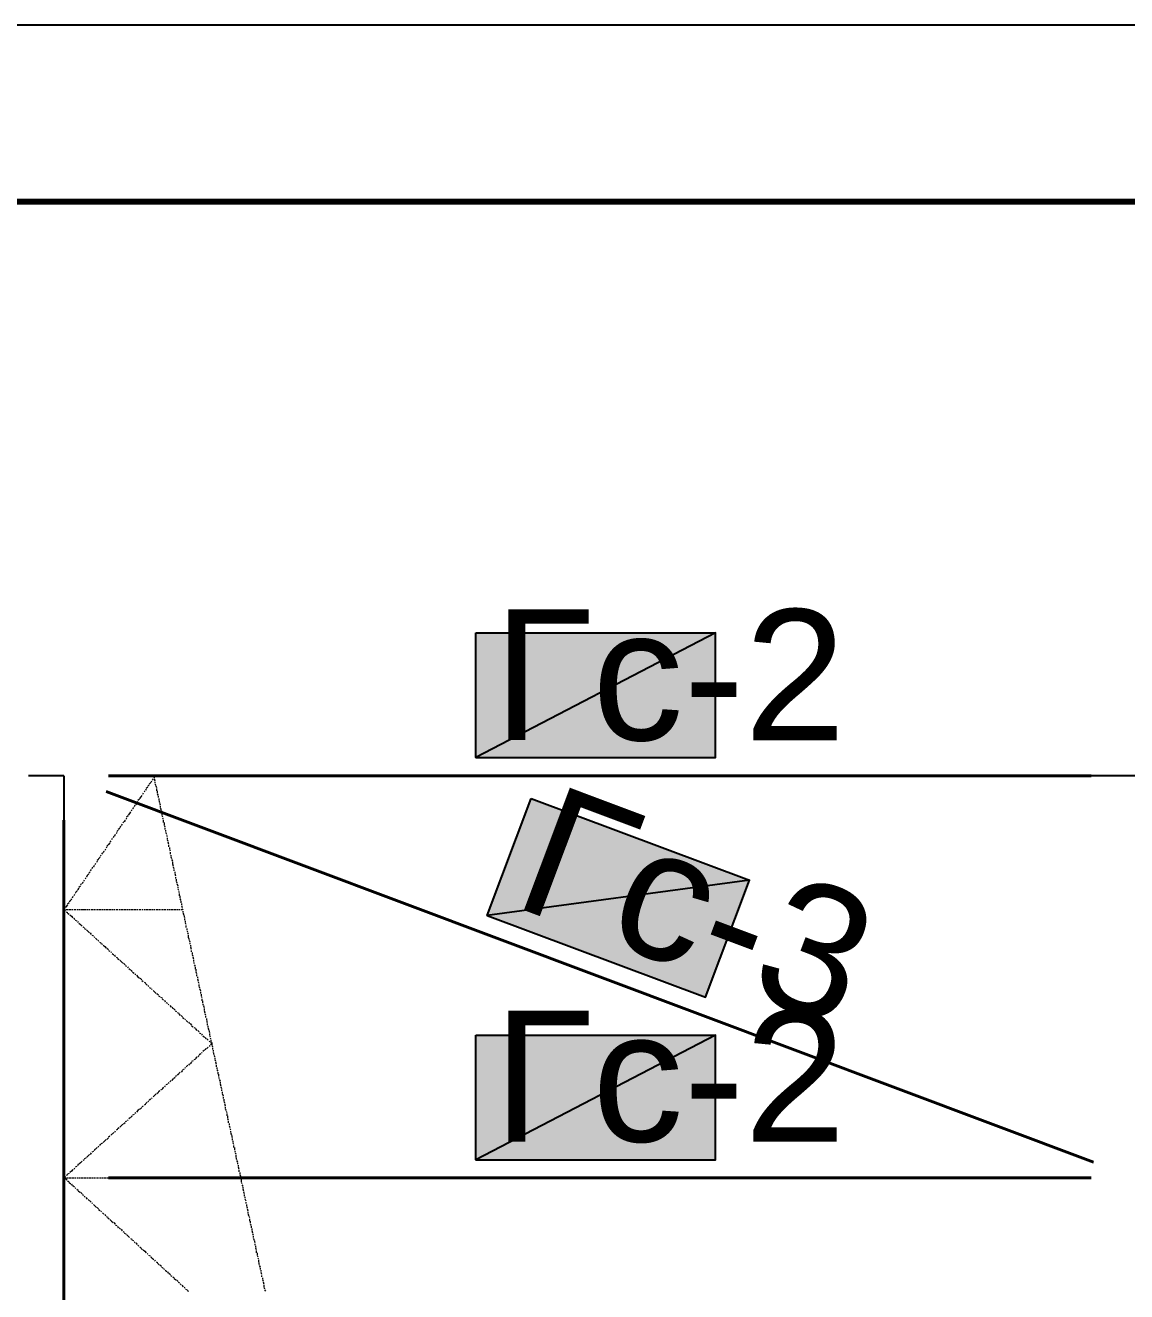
# Model space of a CAD drawing. Extents: x 0 to 604, y 0 to 420.
# Drawn here: x 318.73 to 349.57, y 384.55 to 420 of the extents above; entities that cross this region are included whole.
import ezdxf

# ---------------------------------------------------------------- set-up
doc = ezdxf.new("R2010")
doc.units = 0
doc.styles.add('TEYPDFCAD_TEXT', font='arial.ttf')

# ---------------------------------------------------------------- blocks, each defined once
blk = doc.blocks.new('A2-landscape')
for points in [[(594, 420), (0, 420)], [(589, 415), (20, 415)]]:
    blk.add_lwpolyline(points)

msp = doc.modelspace()

# ---------------------------------------------------------------- hatches: boundary and pattern name
at = {"true_color": 0xffffff}
h = msp.add_hatch(color=0, dxfattribs=at)
h.paths.add_polyline_path([(331.343, 402.992), (338.053, 402.992), (331.343, 399.5)])
h.paths.add_polyline_path([(338.053, 402.992), (331.343, 399.5), (338.053, 399.5)])
h = msp.add_hatch(color=0, dxfattribs=at)
h.paths.add_polyline_path([(332.888, 398.357), (339.005, 396.071), (331.661, 395.076)])
h.paths.add_polyline_path([(339.005, 396.071), (331.661, 395.076), (337.778, 392.79)])
h = msp.add_hatch(color=0, dxfattribs=at)
h.paths.add_polyline_path([(331.343, 391.731), (338.053, 391.731), (331.343, 388.239)])
h.paths.add_polyline_path([(338.053, 391.731), (331.343, 388.239), (338.053, 388.239)])

# ---------------------------------------------------------------- linework, layer by layer
at = {"color": 0, "lineweight": 0, "true_color": 0xffffff}
for p, q in [((331.343, 399.5), (338.053, 399.5)), ((331.661, 395.076), (337.778, 392.79)), ((331.343, 388.239), (338.053, 388.239))]:
    msp.add_line(p, q, dxfattribs=at)
at = {"color": 7, "lineweight": 25}
for p, q in [((319.807, 398.992), (318.812, 398.992)), ((319.807, 398.992), (319.807, 385.593)), ((341.312, 398.992), (321.31, 398.992)), ((343.81, 398.992), (342.815, 398.992)), ((365.315, 398.992), (345.313, 398.992))]:
    msp.add_line(p, q, dxfattribs=at)
at = {"color": 7, "lineweight": 40}
for p, q in [((348.573, 398.992), (321.056, 398.992)), ((348.636, 388.175), (320.992, 398.547)), ((319.807, 397.743), (319.807, 310.219)), ((348.573, 387.731), (321.056, 387.731))]:
    msp.add_line(p, q, dxfattribs=at)
at = {"color": 7, "lineweight": 5}
for p, q in [((322.305, 398.907), (322.284, 398.865)), ((322.347, 398.949), (322.326, 398.928)), ((322.347, 398.928), (322.347, 398.949)), ((322.368, 398.843), (322.347, 398.907)), ((322.072, 398.568), (322.051, 398.526)), ((322.114, 398.611), (322.093, 398.589)), ((322.157, 398.674), (322.114, 398.632)), ((322.199, 398.738), (322.157, 398.695)), ((322.241, 398.801), (322.199, 398.759)), ((322.262, 398.843), (322.241, 398.801)), ((322.368, 398.78), (322.368, 398.822)), ((322.389, 398.716), (322.368, 398.759)), ((322.411, 398.653), (322.389, 398.695)), ((322.411, 398.568), (322.411, 398.632)), ((322.432, 398.505), (322.432, 398.568)), ((321.797, 398.166), (321.776, 398.124)), ((321.839, 398.209), (321.818, 398.166)), ((321.882, 398.272), (321.839, 398.23)), ((321.924, 398.335), (321.882, 398.293)), ((321.966, 398.399), (321.924, 398.357)), ((321.987, 398.441), (321.966, 398.399)), ((322.03, 398.505), (322.009, 398.462)), ((322.453, 398.441), (322.432, 398.484)), ((322.453, 398.378), (322.453, 398.42)), ((322.474, 398.314), (322.474, 398.357)), ((322.495, 398.23), (322.474, 398.293)), ((322.517, 398.166), (322.495, 398.209)), ((321.564, 397.806), (321.543, 397.764)), ((321.606, 397.87), (321.564, 397.827)), ((321.649, 397.933), (321.606, 397.891)), ((321.67, 397.976), (321.649, 397.933)), ((321.712, 398.039), (321.691, 397.997)), ((321.755, 398.103), (321.733, 398.06)), ((322.517, 398.103), (322.517, 398.145)), ((322.538, 398.039), (322.517, 398.081)), ((322.559, 397.954), (322.538, 398.018)), ((322.559, 397.891), (322.559, 397.933)), ((322.58, 397.827), (322.559, 397.87)), ((322.601, 397.764), (322.58, 397.806)), ((321.331, 397.468), (321.289, 397.425)), ((321.373, 397.51), (321.331, 397.489)), ((321.395, 397.574), (321.373, 397.531)), ((321.437, 397.637), (321.416, 397.595)), ((321.479, 397.7), (321.458, 397.658)), ((321.522, 397.743), (321.5, 397.7)), ((322.601, 397.679), (322.601, 397.743)), ((322.622, 397.616), (322.622, 397.679)), ((322.644, 397.552), (322.622, 397.595)), ((322.644, 397.489), (322.644, 397.531)), ((322.665, 397.425), (322.665, 397.468)), ((321.098, 397.108), (321.056, 397.065)), ((321.12, 397.171), (321.098, 397.129)), ((321.162, 397.235), (321.141, 397.192)), ((321.204, 397.298), (321.183, 397.256)), ((321.247, 397.341), (321.225, 397.298)), ((321.289, 397.404), (321.268, 397.362)), ((322.686, 397.341), (322.665, 397.404)), ((322.707, 397.277), (322.686, 397.319)), ((322.707, 397.214), (322.707, 397.256)), ((322.728, 397.15), (322.707, 397.192)), ((322.749, 397.065), (322.728, 397.129)), ((320.844, 396.769), (320.823, 396.727)), ((320.887, 396.833), (320.865, 396.79)), ((320.929, 396.875), (320.908, 396.833)), ((320.971, 396.938), (320.95, 396.896)), ((321.014, 397.002), (320.992, 396.96)), ((321.056, 397.065), (321.014, 397.023)), ((322.749, 397.002), (322.749, 397.044)), ((322.771, 396.938), (322.771, 396.981)), ((322.792, 396.875), (322.771, 396.917)), ((322.792, 396.79), (322.792, 396.854)), ((322.813, 396.727), (322.813, 396.769)), ((320.611, 396.43), (320.59, 396.388)), ((320.654, 396.473), (320.633, 396.43)), ((320.696, 396.536), (320.675, 396.494)), ((320.738, 396.6), (320.717, 396.557)), ((320.781, 396.642), (320.738, 396.621)), ((320.823, 396.706), (320.781, 396.663)), ((322.834, 396.663), (322.813, 396.706)), ((322.855, 396.6), (322.834, 396.642)), ((322.855, 396.515), (322.855, 396.579)), ((322.876, 396.452), (322.855, 396.515)), ((322.897, 396.388), (322.876, 396.43)), ((320.379, 396.071), (320.358, 396.028)), ((320.421, 396.134), (320.4, 396.092)), ((320.463, 396.198), (320.442, 396.155)), ((320.506, 396.24), (320.463, 396.198)), ((320.548, 396.303), (320.506, 396.261)), ((320.569, 396.367), (320.548, 396.325)), ((322.897, 396.325), (322.897, 396.367)), ((322.919, 396.261), (322.919, 396.303)), ((322.94, 396.176), (322.919, 396.24)), ((322.94, 396.113), (322.94, 396.155)), ((322.961, 396.049), (322.961, 396.092)), ((322.982, 395.986), (322.961, 396.028)), ((320.146, 395.732), (320.125, 395.69)), ((320.188, 395.774), (320.146, 395.732)), ((320.23, 395.838), (320.188, 395.796)), ((320.273, 395.901), (320.23, 395.859)), ((320.294, 395.965), (320.273, 395.923)), ((320.336, 396.007), (320.315, 395.965)), ((323.003, 395.901), (322.982, 395.965)), ((323.003, 395.838), (323.003, 395.88)), ((323.024, 395.774), (323.003, 395.817)), ((323.046, 395.711), (323.024, 395.753)), ((323.046, 395.626), (323.046, 395.69)), ((319.871, 395.33), (319.849, 395.288)), ((319.913, 395.372), (319.871, 395.33)), ((319.955, 395.436), (319.913, 395.393)), ((319.998, 395.499), (319.955, 395.457)), ((320.019, 395.541), (319.998, 395.52)), ((320.061, 395.605), (320.04, 395.563)), ((320.103, 395.668), (320.082, 395.626)), ((323.067, 395.563), (323.067, 395.626)), ((323.088, 395.499), (323.067, 395.541)), ((323.088, 395.436), (323.088, 395.478)), ((323.109, 395.372), (323.109, 395.414)), ((323.13, 395.288), (323.109, 395.351)), ((319.828, 395.266), (319.807, 395.245)), ((319.807, 395.245), (319.849, 395.203)), ((319.807, 395.203), (319.807, 395.245)), ((319.807, 395.245), (319.849, 395.245)), ((319.807, 395.139), (319.807, 395.182)), ((319.807, 395.055), (319.807, 395.118)), ((319.807, 394.991), (319.807, 395.055)), ((319.807, 394.928), (319.807, 394.97)), ((319.871, 395.245), (319.934, 395.245)), ((319.871, 395.182), (319.913, 395.16)), ((319.913, 395.139), (319.955, 395.118)), ((319.955, 395.245), (319.998, 395.245)), ((319.976, 395.097), (320.019, 395.055)), ((320.019, 395.245), (320.061, 395.245)), ((320.019, 395.055), (320.061, 395.012)), ((320.082, 395.245), (320.146, 395.245)), ((320.082, 395.012), (320.103, 394.97)), ((320.167, 395.245), (320.209, 395.245)), ((320.23, 395.245), (320.273, 395.245)), ((320.294, 395.245), (320.358, 395.245)), ((320.358, 395.245), (320.421, 395.245)), ((320.442, 395.245), (320.485, 395.245)), ((320.506, 395.245), (320.548, 395.245)), ((320.569, 395.245), (320.633, 395.245)), ((320.654, 395.245), (320.696, 395.245)), ((320.717, 395.245), (320.76, 395.245)), ((320.781, 395.245), (320.844, 395.245)), ((320.865, 395.245), (320.908, 395.245)), ((320.929, 395.245), (320.971, 395.245)), ((320.992, 395.245), (321.056, 395.245)), ((321.077, 395.245), (321.12, 395.245)), ((321.141, 395.245), (321.183, 395.245)), ((321.204, 395.245), (321.247, 395.245)), ((321.268, 395.245), (321.331, 395.245)), ((321.352, 395.245), (321.395, 395.245)), ((321.416, 395.245), (321.458, 395.245)), ((321.479, 395.245), (321.543, 395.245)), ((321.564, 395.245), (321.606, 395.245)), ((321.627, 395.245), (321.67, 395.245)), ((321.691, 395.245), (321.755, 395.245)), ((321.776, 395.245), (321.818, 395.245)), ((321.839, 395.245), (321.882, 395.245)), ((321.903, 395.245), (321.966, 395.245)), ((321.987, 395.245), (322.03, 395.245)), ((322.051, 395.245), (322.093, 395.245)), ((322.114, 395.245), (322.157, 395.245)), ((322.178, 395.245), (322.241, 395.245)), ((322.262, 395.245), (322.305, 395.245)), ((322.326, 395.245), (322.368, 395.245)), ((322.389, 395.245), (322.453, 395.245)), ((322.474, 395.245), (322.517, 395.245)), ((322.538, 395.245), (322.58, 395.245)), ((322.601, 395.245), (322.665, 395.245)), ((322.686, 395.245), (322.728, 395.245)), ((322.749, 395.245), (322.792, 395.245)), ((322.813, 395.245), (322.876, 395.245)), ((322.897, 395.245), (322.94, 395.245)), ((322.961, 395.245), (323.003, 395.245)), ((323.024, 395.245), (323.067, 395.245)), ((323.088, 395.245), (323.13, 395.245)), ((323.151, 395.224), (323.13, 395.266)), ((323.151, 395.16), (323.151, 395.203)), ((323.173, 395.097), (323.151, 395.139)), ((323.194, 395.012), (323.173, 395.076)), ((323.194, 394.949), (323.194, 394.991)), ((319.807, 394.864), (319.807, 394.906)), ((319.807, 394.779), (319.807, 394.843)), ((319.807, 394.716), (319.807, 394.758)), ((319.807, 394.652), (319.807, 394.695)), ((319.807, 394.568), (319.807, 394.631)), ((320.125, 394.949), (320.167, 394.928)), ((320.188, 394.906), (320.209, 394.885)), ((320.23, 394.864), (320.273, 394.822)), ((320.273, 394.822), (320.315, 394.779)), ((320.336, 394.758), (320.379, 394.737)), ((320.379, 394.716), (320.421, 394.695)), ((320.442, 394.674), (320.485, 394.631)), ((320.485, 394.631), (320.527, 394.589)), ((323.215, 394.885), (323.215, 394.928)), ((323.236, 394.822), (323.215, 394.864)), ((323.236, 394.737), (323.236, 394.801)), ((323.257, 394.674), (323.257, 394.716)), ((323.279, 394.61), (323.257, 394.652)), ((319.807, 394.504), (319.807, 394.547)), ((319.807, 394.441), (319.807, 394.483)), ((319.807, 394.356), (319.807, 394.42)), ((319.807, 394.293), (319.807, 394.335)), ((319.807, 394.229), (319.807, 394.271)), ((320.548, 394.589), (320.569, 394.547)), ((320.59, 394.525), (320.633, 394.504)), ((320.654, 394.483), (320.675, 394.462)), ((320.696, 394.441), (320.738, 394.399)), ((320.76, 394.399), (320.781, 394.356)), ((320.802, 394.335), (320.844, 394.314)), ((320.844, 394.293), (320.887, 394.271)), ((323.3, 394.547), (323.279, 394.589)), ((323.3, 394.462), (323.3, 394.525)), ((323.321, 394.399), (323.3, 394.462)), ((323.342, 394.335), (323.321, 394.377)), ((323.342, 394.271), (323.342, 394.314)), ((319.807, 394.144), (319.807, 394.208)), ((319.807, 394.081), (319.807, 394.144)), ((319.807, 394.017), (319.807, 394.06)), ((319.807, 393.954), (319.807, 393.996)), ((319.807, 393.869), (319.807, 393.933)), ((320.908, 394.25), (320.95, 394.208)), ((320.95, 394.208), (320.992, 394.166)), ((321.014, 394.166), (321.056, 394.123)), ((321.056, 394.102), (321.098, 394.081)), ((321.12, 394.06), (321.141, 394.039)), ((321.162, 394.017), (321.204, 393.975)), ((321.225, 393.975), (321.247, 393.933)), ((321.268, 393.912), (321.31, 393.89)), ((323.363, 394.208), (323.363, 394.25)), ((323.384, 394.123), (323.363, 394.187)), ((323.384, 394.06), (323.384, 394.102)), ((323.406, 393.996), (323.406, 394.039)), ((323.427, 393.933), (323.406, 393.975)), ((323.448, 393.848), (323.427, 393.912)), ((319.807, 393.806), (319.807, 393.848)), ((319.807, 393.742), (319.807, 393.785)), ((319.807, 393.658), (319.807, 393.721)), ((319.807, 393.594), (319.807, 393.637)), ((319.807, 393.531), (319.807, 393.573)), ((321.31, 393.869), (321.352, 393.848)), ((321.373, 393.827), (321.416, 393.785)), ((321.416, 393.785), (321.458, 393.742)), ((321.479, 393.742), (321.522, 393.7)), ((321.522, 393.679), (321.564, 393.658)), ((321.585, 393.637), (321.606, 393.615)), ((321.627, 393.594), (321.67, 393.552)), ((321.691, 393.552), (321.712, 393.51)), ((323.448, 393.785), (323.448, 393.827)), ((323.469, 393.721), (323.448, 393.764)), ((323.49, 393.658), (323.469, 393.7)), ((323.49, 393.573), (323.49, 393.637)), ((323.511, 393.51), (323.511, 393.573)), ((319.807, 393.446), (319.807, 393.51)), ((319.807, 393.382), (319.807, 393.425)), ((319.807, 393.319), (319.807, 393.361)), ((319.807, 393.234), (319.807, 393.298)), ((319.807, 393.171), (319.807, 393.234)), ((321.733, 393.488), (321.776, 393.467)), ((321.797, 393.446), (321.818, 393.425)), ((321.839, 393.404), (321.882, 393.361)), ((321.882, 393.361), (321.924, 393.319)), ((321.945, 393.319), (321.987, 393.277)), ((321.987, 393.255), (322.03, 393.234)), ((322.051, 393.213), (322.093, 393.192)), ((323.533, 393.446), (323.511, 393.488)), ((323.533, 393.382), (323.533, 393.425)), ((323.554, 393.319), (323.554, 393.361)), ((323.575, 393.234), (323.554, 393.298)), ((323.596, 393.171), (323.575, 393.213)), ((319.807, 393.107), (319.807, 393.15)), ((319.807, 393.044), (319.807, 393.086)), ((319.807, 392.959), (319.807, 393.023)), ((319.807, 392.896), (319.807, 392.938)), ((319.807, 392.832), (319.807, 392.874)), ((322.093, 393.171), (322.135, 393.128)), ((322.157, 393.128), (322.178, 393.086)), ((322.199, 393.065), (322.241, 393.044)), ((322.262, 393.023), (322.284, 393.002)), ((322.305, 392.98), (322.347, 392.938)), ((322.347, 392.938), (322.389, 392.896)), ((322.411, 392.896), (322.453, 392.853)), ((323.596, 393.107), (323.596, 393.15)), ((323.617, 393.044), (323.596, 393.086)), ((323.638, 392.959), (323.617, 393.023)), ((323.638, 392.896), (323.638, 392.938)), ((323.659, 392.832), (323.659, 392.874)), ((319.807, 392.747), (319.807, 392.811)), ((319.807, 392.684), (319.807, 392.726)), ((319.807, 392.62), (319.807, 392.663)), ((319.807, 392.536), (319.807, 392.599)), ((319.807, 392.472), (319.807, 392.515)), ((322.453, 392.832), (322.495, 392.811)), ((322.517, 392.79), (322.559, 392.769)), ((322.559, 392.747), (322.601, 392.705)), ((322.622, 392.705), (322.644, 392.663)), ((322.665, 392.642), (322.707, 392.62)), ((322.728, 392.599), (322.749, 392.578)), ((322.771, 392.557), (322.813, 392.515)), ((322.834, 392.515), (322.855, 392.472)), ((323.681, 392.769), (323.659, 392.811)), ((323.681, 392.684), (323.681, 392.747)), ((323.702, 392.62), (323.702, 392.684)), ((323.723, 392.557), (323.702, 392.599)), ((323.744, 392.493), (323.723, 392.536)), ((319.807, 392.409), (319.807, 392.451)), ((319.807, 392.324), (319.807, 392.388)), ((319.807, 392.261), (319.807, 392.324)), ((319.807, 392.197), (319.807, 392.239)), ((319.807, 392.134), (319.807, 392.176)), ((322.876, 392.472), (322.919, 392.43)), ((322.919, 392.409), (322.961, 392.388)), ((322.982, 392.366), (323.024, 392.345)), ((323.024, 392.324), (323.067, 392.282)), ((323.088, 392.282), (323.13, 392.239)), ((323.13, 392.218), (323.173, 392.197)), ((323.194, 392.176), (323.215, 392.155)), ((323.236, 392.134), (323.279, 392.091)), ((323.744, 392.43), (323.744, 392.472)), ((323.765, 392.345), (323.744, 392.409)), ((323.786, 392.282), (323.765, 392.324)), ((323.786, 392.218), (323.786, 392.261)), ((323.808, 392.155), (323.808, 392.197)), ((323.829, 392.07), (323.808, 392.134)), ((319.807, 392.049), (319.807, 392.113)), ((319.807, 391.985), (319.807, 392.028)), ((319.807, 391.922), (319.807, 391.964)), ((319.807, 391.837), (319.807, 391.901)), ((319.807, 391.774), (319.807, 391.816)), ((323.3, 392.091), (323.321, 392.049)), ((323.342, 392.049), (323.384, 392.007)), ((323.384, 391.985), (323.427, 391.964)), ((323.448, 391.943), (323.49, 391.922)), ((323.49, 391.901), (323.533, 391.858)), ((323.554, 391.858), (323.596, 391.816)), ((323.596, 391.795), (323.638, 391.774)), ((323.829, 392.007), (323.829, 392.049)), ((323.85, 391.943), (323.85, 391.985)), ((323.871, 391.88), (323.85, 391.922)), ((323.892, 391.795), (323.871, 391.858)), ((323.892, 391.731), (323.892, 391.774)), ((319.807, 391.71), (319.807, 391.753)), ((319.807, 391.626), (319.807, 391.689)), ((319.807, 391.562), (319.807, 391.604)), ((319.807, 391.499), (319.807, 391.541)), ((319.807, 391.414), (319.807, 391.478)), ((323.659, 391.753), (323.681, 391.731)), ((323.702, 391.71), (323.744, 391.668)), ((323.765, 391.668), (323.786, 391.626)), ((323.808, 391.626), (323.85, 391.583)), ((323.871, 391.562), (323.892, 391.541)), ((323.892, 391.435), (323.871, 391.414)), ((323.913, 391.668), (323.892, 391.71)), ((323.935, 391.604), (323.913, 391.647)), ((323.913, 391.52), (323.956, 391.499)), ((323.956, 391.499), (323.913, 391.456)), ((323.935, 391.52), (323.935, 391.583)), ((323.956, 391.456), (323.956, 391.52)), ((323.977, 391.393), (323.956, 391.435)), ((319.807, 391.351), (319.807, 391.414)), ((319.807, 391.287), (319.807, 391.329)), ((319.807, 391.223), (319.807, 391.266)), ((319.807, 391.139), (319.807, 391.202)), ((319.807, 391.075), (319.807, 391.118)), ((323.533, 391.118), (323.49, 391.075)), ((323.596, 391.16), (323.554, 391.118)), ((323.638, 391.202), (323.596, 391.181)), ((323.681, 391.245), (323.659, 391.223)), ((323.744, 391.308), (323.702, 391.266)), ((323.786, 391.351), (323.765, 391.308)), ((323.85, 391.393), (323.808, 391.351)), ((323.977, 391.329), (323.977, 391.372)), ((323.998, 391.266), (323.998, 391.308)), ((324.019, 391.181), (323.998, 391.245)), ((324.041, 391.118), (324.019, 391.16)), ((324.041, 391.054), (324.041, 391.096)), ((319.807, 391.012), (319.807, 391.054)), ((319.807, 390.927), (319.807, 390.991)), ((319.807, 390.864), (319.807, 390.906)), ((319.807, 390.8), (319.807, 390.842)), ((319.807, 390.716), (319.807, 390.779)), ((323.13, 390.737), (323.088, 390.694)), ((323.173, 390.779), (323.13, 390.758)), ((323.215, 390.821), (323.194, 390.8)), ((323.279, 390.885), (323.236, 390.842)), ((323.321, 390.927), (323.3, 390.885)), ((323.384, 390.969), (323.342, 390.927)), ((323.427, 391.012), (323.384, 390.991)), ((323.49, 391.054), (323.448, 391.033)), ((324.062, 390.991), (324.041, 391.033)), ((324.083, 390.906), (324.062, 390.969)), ((324.083, 390.842), (324.083, 390.885)), ((324.104, 390.779), (324.104, 390.821)), ((324.125, 390.716), (324.104, 390.758)), ((319.807, 390.652), (319.807, 390.694)), ((319.807, 390.589), (319.807, 390.631)), ((319.807, 390.504), (319.807, 390.567)), ((319.807, 390.44), (319.807, 390.504)), ((319.807, 390.377), (319.807, 390.419)), ((319.807, 390.313), (319.807, 390.356)), ((322.707, 390.356), (322.665, 390.334)), ((322.749, 390.398), (322.728, 390.377)), ((322.813, 390.461), (322.771, 390.419)), ((322.855, 390.504), (322.834, 390.461)), ((322.919, 390.546), (322.876, 390.504)), ((322.961, 390.589), (322.919, 390.567)), ((323.024, 390.631), (322.982, 390.61)), ((323.067, 390.694), (323.024, 390.652)), ((324.125, 390.631), (324.125, 390.694)), ((324.146, 390.567), (324.146, 390.631)), ((324.168, 390.504), (324.146, 390.546)), ((324.189, 390.44), (324.168, 390.483)), ((324.189, 390.377), (324.189, 390.419)), ((324.21, 390.292), (324.189, 390.356)), ((319.807, 390.229), (319.807, 390.292)), ((319.807, 390.165), (319.807, 390.207)), ((319.807, 390.102), (319.807, 390.144)), ((319.807, 390.017), (319.807, 390.08)), ((322.347, 390.038), (322.305, 389.996)), ((322.389, 390.08), (322.347, 390.038)), ((322.453, 390.123), (322.411, 390.08)), ((322.495, 390.165), (322.453, 390.144)), ((322.559, 390.207), (322.517, 390.186)), ((322.601, 390.271), (322.559, 390.229)), ((322.644, 390.313), (322.622, 390.271)), ((324.231, 390.229), (324.21, 390.271)), ((324.231, 390.165), (324.231, 390.207)), ((324.252, 390.102), (324.252, 390.144)), ((324.273, 390.017), (324.252, 390.08)), ((319.807, 389.953), (319.807, 389.996)), ((319.807, 389.89), (319.807, 389.932)), ((319.807, 389.805), (319.807, 389.869)), ((319.807, 389.742), (319.807, 389.784)), ((319.807, 389.678), (319.807, 389.721)), ((319.807, 389.594), (319.807, 389.657)), ((321.924, 389.657), (321.882, 389.615)), ((321.987, 389.699), (321.945, 389.657)), ((322.03, 389.742), (321.987, 389.721)), ((322.093, 389.784), (322.051, 389.763)), ((322.135, 389.848), (322.093, 389.805)), ((322.178, 389.89), (322.157, 389.848)), ((322.241, 389.932), (322.199, 389.911)), ((322.284, 389.975), (322.262, 389.953)), ((324.273, 389.953), (324.273, 389.996)), ((324.295, 389.89), (324.295, 389.932)), ((324.316, 389.827), (324.295, 389.869)), ((324.337, 389.742), (324.316, 389.805)), ((324.337, 389.678), (324.337, 389.721)), ((324.358, 389.615), (324.337, 389.657)), ((319.807, 389.53), (319.807, 389.594)), ((319.807, 389.467), (319.807, 389.509)), ((319.807, 389.403), (319.807, 389.445)), ((319.807, 389.318), (319.807, 389.382)), ((319.807, 389.255), (319.807, 389.297)), ((321.564, 389.318), (321.522, 389.297)), ((321.606, 389.361), (321.585, 389.34)), ((321.67, 389.424), (321.627, 389.382)), ((321.712, 389.467), (321.691, 389.424)), ((321.776, 389.509), (321.733, 389.488)), ((321.818, 389.551), (321.797, 389.53)), ((321.882, 389.615), (321.839, 389.572)), ((324.379, 389.551), (324.358, 389.594)), ((324.379, 389.467), (324.379, 389.53)), ((324.4, 389.403), (324.4, 389.467)), ((324.421, 389.34), (324.4, 389.382)), ((324.421, 389.276), (324.421, 389.318)), ((319.807, 389.192), (319.807, 389.234)), ((319.807, 389.107), (319.807, 389.17)), ((319.807, 389.043), (319.807, 389.086)), ((319.807, 388.98), (319.807, 389.022)), ((319.807, 388.895), (319.807, 388.959)), ((321.141, 388.959), (321.12, 388.916)), ((321.204, 389.001), (321.162, 388.959)), ((321.247, 389.043), (321.225, 389.001)), ((321.31, 389.086), (321.268, 389.065)), ((321.352, 389.128), (321.31, 389.107)), ((321.416, 389.192), (321.373, 389.149)), ((321.458, 389.234), (321.416, 389.192)), ((321.522, 389.276), (321.479, 389.234)), ((324.443, 389.213), (324.443, 389.255)), ((324.464, 389.128), (324.443, 389.192)), ((324.485, 389.065), (324.464, 389.107)), ((324.485, 389.001), (324.485, 389.043)), ((324.506, 388.937), (324.485, 388.98)), ((319.807, 388.832), (319.807, 388.874)), ((319.807, 388.768), (319.807, 388.81)), ((319.807, 388.683), (319.807, 388.747)), ((319.807, 388.62), (319.807, 388.683)), ((319.807, 388.557), (319.807, 388.599)), ((320.781, 388.62), (320.76, 388.578)), ((320.844, 388.662), (320.802, 388.641)), ((320.887, 388.705), (320.844, 388.683)), ((320.95, 388.768), (320.908, 388.726)), ((320.992, 388.81), (320.95, 388.768)), ((321.056, 388.853), (321.014, 388.81)), ((321.098, 388.895), (321.056, 388.874)), ((324.527, 388.853), (324.506, 388.916)), ((324.527, 388.789), (324.527, 388.832)), ((324.548, 388.726), (324.548, 388.768)), ((324.57, 388.662), (324.548, 388.705)), ((324.57, 388.578), (324.57, 388.641)), ((319.807, 388.493), (319.807, 388.535)), ((319.807, 388.408), (319.807, 388.472)), ((319.807, 388.345), (319.807, 388.387)), ((319.807, 388.281), (319.807, 388.324)), ((319.807, 388.197), (319.807, 388.26)), ((320.379, 388.239), (320.336, 388.218)), ((320.421, 388.281), (320.379, 388.26)), ((320.485, 388.345), (320.442, 388.303)), ((320.527, 388.387), (320.485, 388.345)), ((320.569, 388.43), (320.548, 388.387)), ((320.633, 388.472), (320.59, 388.451)), ((320.675, 388.535), (320.654, 388.493)), ((320.738, 388.578), (320.696, 388.535)), ((324.591, 388.514), (324.591, 388.578)), ((324.612, 388.451), (324.591, 388.493)), ((324.633, 388.387), (324.612, 388.43)), ((324.633, 388.324), (324.633, 388.366)), ((324.654, 388.239), (324.633, 388.303)), ((319.807, 388.133), (319.807, 388.175)), ((319.807, 388.07), (319.807, 388.112)), ((319.807, 387.985), (319.807, 388.048)), ((319.807, 387.921), (319.807, 387.964)), ((319.807, 387.858), (319.807, 387.9)), ((320.019, 387.921), (319.976, 387.879)), ((320.061, 387.964), (320.019, 387.921)), ((320.103, 388.006), (320.082, 387.964)), ((320.167, 388.048), (320.125, 388.027)), ((320.209, 388.112), (320.188, 388.07)), ((320.273, 388.154), (320.23, 388.112)), ((320.315, 388.197), (320.273, 388.154)), ((324.675, 388.175), (324.654, 388.218)), ((324.675, 388.112), (324.675, 388.154)), ((324.697, 388.048), (324.697, 388.091)), ((324.718, 387.964), (324.697, 388.027)), ((324.718, 387.9), (324.718, 387.943)), ((324.739, 387.837), (324.739, 387.879)), ((319.807, 387.773), (319.807, 387.837)), ((319.849, 387.773), (319.807, 387.731)), ((319.807, 387.71), (319.807, 387.773)), ((319.807, 387.731), (319.871, 387.731)), ((319.807, 387.731), (319.849, 387.71)), ((319.807, 387.646), (319.807, 387.689)), ((319.807, 387.583), (319.807, 387.625)), ((319.807, 387.498), (319.807, 387.562)), ((319.849, 387.71), (319.892, 387.667)), ((319.913, 387.816), (319.871, 387.795)), ((319.892, 387.731), (319.934, 387.731)), ((319.955, 387.858), (319.913, 387.837)), ((319.913, 387.646), (319.955, 387.625)), ((319.955, 387.731), (319.998, 387.731)), ((319.955, 387.604), (319.998, 387.562)), ((320.019, 387.731), (320.082, 387.731)), ((320.019, 387.562), (320.04, 387.519)), ((320.061, 387.519), (320.103, 387.477)), ((320.103, 387.731), (320.146, 387.731)), ((320.167, 387.731), (320.209, 387.731)), ((320.23, 387.731), (320.273, 387.731)), ((320.294, 387.731), (320.358, 387.731)), ((320.379, 387.731), (320.421, 387.731)), ((320.442, 387.731), (320.485, 387.731)), ((320.506, 387.731), (320.569, 387.731)), ((320.59, 387.731), (320.633, 387.731)), ((320.654, 387.731), (320.696, 387.731)), ((320.717, 387.731), (320.781, 387.731)), ((320.802, 387.731), (320.844, 387.731)), ((320.865, 387.731), (320.908, 387.731)), ((320.929, 387.731), (320.992, 387.731)), ((321.014, 387.731), (321.056, 387.731)), ((321.077, 387.731), (321.12, 387.731)), ((321.141, 387.731), (321.183, 387.731)), ((321.204, 387.731), (321.268, 387.731)), ((321.289, 387.731), (321.331, 387.731)), ((321.352, 387.731), (321.395, 387.731)), ((321.416, 387.731), (321.479, 387.731)), ((321.5, 387.731), (321.543, 387.731)), ((321.564, 387.731), (321.606, 387.731)), ((321.627, 387.731), (321.691, 387.731)), ((321.712, 387.731), (321.755, 387.731)), ((321.776, 387.731), (321.818, 387.731)), ((321.839, 387.731), (321.903, 387.731)), ((321.924, 387.731), (321.966, 387.731)), ((321.987, 387.731), (322.03, 387.731)), ((322.051, 387.731), (322.093, 387.731)), ((322.114, 387.731), (322.178, 387.731)), ((322.199, 387.731), (322.241, 387.731)), ((322.262, 387.731), (322.305, 387.731)), ((322.326, 387.731), (322.389, 387.731)), ((322.411, 387.731), (322.453, 387.731)), ((322.474, 387.731), (322.517, 387.731)), ((322.538, 387.731), (322.601, 387.731)), ((322.622, 387.731), (322.665, 387.731)), ((322.686, 387.731), (322.728, 387.731)), ((322.749, 387.731), (322.813, 387.731)), ((322.813, 387.731), (322.876, 387.731)), ((322.897, 387.731), (322.94, 387.731)), ((322.961, 387.731), (323.003, 387.731)), ((323.024, 387.731), (323.088, 387.731)), ((323.109, 387.731), (323.151, 387.731)), ((323.173, 387.731), (323.215, 387.731)), ((323.236, 387.731), (323.3, 387.731)), ((323.321, 387.731), (323.363, 387.731)), ((323.384, 387.731), (323.427, 387.731)), ((323.448, 387.731), (323.511, 387.731)), ((323.533, 387.731), (323.575, 387.731)), ((323.596, 387.731), (323.638, 387.731)), ((323.659, 387.731), (323.723, 387.731)), ((323.723, 387.731), (323.786, 387.731)), ((323.808, 387.731), (323.85, 387.731)), ((323.871, 387.731), (323.913, 387.731)), ((323.935, 387.731), (323.998, 387.731)), ((324.019, 387.731), (324.062, 387.731)), ((324.083, 387.731), (324.125, 387.731)), ((324.146, 387.731), (324.21, 387.731)), ((324.231, 387.731), (324.273, 387.731)), ((324.295, 387.731), (324.337, 387.731)), ((324.358, 387.731), (324.421, 387.731)), ((324.443, 387.731), (324.485, 387.731)), ((324.506, 387.731), (324.548, 387.731)), ((324.57, 387.731), (324.633, 387.731)), ((324.633, 387.731), (324.697, 387.731)), ((324.718, 387.731), (324.76, 387.731)), ((324.76, 387.773), (324.739, 387.816)), ((324.781, 387.689), (324.76, 387.752)), ((324.781, 387.625), (324.781, 387.689)), ((324.803, 387.562), (324.781, 387.604)), ((324.824, 387.498), (324.803, 387.541)), ((319.807, 387.435), (319.807, 387.477)), ((319.807, 387.371), (319.807, 387.413)), ((319.807, 387.286), (319.807, 387.35)), ((319.807, 387.223), (319.807, 387.265)), ((319.807, 387.159), (319.807, 387.202)), ((320.125, 387.456), (320.146, 387.435)), ((320.167, 387.413), (320.209, 387.392)), ((320.209, 387.371), (320.252, 387.329)), ((320.273, 387.329), (320.315, 387.286)), ((320.315, 387.265), (320.358, 387.244)), ((320.379, 387.223), (320.4, 387.202)), ((320.421, 387.181), (320.463, 387.138)), ((324.824, 387.435), (324.824, 387.477)), ((324.845, 387.35), (324.824, 387.413)), ((324.866, 387.286), (324.845, 387.329)), ((324.866, 387.223), (324.866, 387.265)), ((324.887, 387.159), (324.887, 387.202)), ((319.807, 387.075), (319.807, 387.138)), ((319.807, 387.011), (319.807, 387.054)), ((319.807, 386.948), (319.807, 386.99)), ((319.807, 386.863), (319.807, 386.927)), ((319.807, 386.8), (319.807, 386.863)), ((320.485, 387.138), (320.506, 387.096)), ((320.527, 387.096), (320.569, 387.054)), ((320.59, 387.032), (320.611, 387.011)), ((320.633, 386.99), (320.675, 386.948)), ((320.675, 386.948), (320.717, 386.906)), ((320.738, 386.906), (320.781, 386.863)), ((320.781, 386.842), (320.823, 386.821)), ((324.908, 387.075), (324.887, 387.138)), ((324.908, 387.011), (324.908, 387.054)), ((324.93, 386.948), (324.93, 386.99)), ((324.951, 386.884), (324.93, 386.927)), ((324.972, 386.8), (324.951, 386.863)), ((319.807, 386.736), (319.807, 386.779)), ((319.807, 386.673), (319.807, 386.715)), ((319.807, 386.588), (319.807, 386.651)), ((319.807, 386.524), (319.807, 386.567)), ((319.807, 386.461), (319.807, 386.503)), ((320.844, 386.8), (320.865, 386.779)), ((320.887, 386.757), (320.929, 386.715)), ((320.95, 386.715), (320.971, 386.673)), ((320.992, 386.651), (321.035, 386.63)), ((321.035, 386.609), (321.077, 386.588)), ((321.098, 386.567), (321.141, 386.524)), ((321.141, 386.524), (321.183, 386.482)), ((321.204, 386.482), (321.247, 386.44)), ((324.972, 386.736), (324.972, 386.779)), ((324.993, 386.673), (324.972, 386.715)), ((325.014, 386.609), (324.993, 386.651)), ((325.014, 386.524), (325.014, 386.588)), ((325.035, 386.461), (325.035, 386.524)), ((319.807, 386.376), (319.807, 386.44)), ((319.807, 386.313), (319.807, 386.355)), ((319.807, 386.249), (319.807, 386.292)), ((319.807, 386.165), (319.807, 386.228)), ((319.807, 386.101), (319.807, 386.144)), ((321.247, 386.419), (321.289, 386.397)), ((321.31, 386.376), (321.331, 386.334)), ((321.352, 386.334), (321.395, 386.292)), ((321.416, 386.292), (321.437, 386.249)), ((321.458, 386.228), (321.5, 386.207)), ((321.5, 386.186), (321.543, 386.165)), ((321.564, 386.144), (321.606, 386.101)), ((321.606, 386.101), (321.649, 386.059)), ((325.057, 386.397), (325.035, 386.44)), ((325.057, 386.334), (325.057, 386.376)), ((325.078, 386.271), (325.078, 386.313)), ((325.099, 386.186), (325.078, 386.249)), ((325.12, 386.122), (325.099, 386.165)), ((325.12, 386.059), (325.12, 386.101)), ((319.807, 386.038), (319.807, 386.08)), ((319.807, 385.953), (319.807, 386.017)), ((319.807, 385.889), (319.807, 385.953)), ((319.807, 385.826), (319.807, 385.868)), ((319.807, 385.762), (319.807, 385.805)), ((321.67, 386.038), (321.712, 386.017)), ((321.712, 385.995), (321.755, 385.974)), ((321.776, 385.953), (321.797, 385.911)), ((321.818, 385.911), (321.86, 385.868)), ((321.882, 385.847), (321.903, 385.826)), ((321.924, 385.805), (321.966, 385.784)), ((321.966, 385.762), (322.009, 385.72)), ((325.141, 385.995), (325.12, 386.038)), ((325.162, 385.911), (325.141, 385.974)), ((325.162, 385.847), (325.162, 385.889)), ((325.183, 385.784), (325.183, 385.826)), ((325.205, 385.72), (325.183, 385.762)), ((319.807, 385.678), (319.807, 385.741)), ((319.807, 385.614), (319.807, 385.657)), ((319.807, 385.551), (319.807, 385.593)), ((319.807, 385.466), (319.807, 385.53)), ((319.807, 385.403), (319.807, 385.445)), ((322.03, 385.72), (322.072, 385.678)), ((322.072, 385.678), (322.114, 385.635)), ((322.135, 385.614), (322.157, 385.593)), ((322.178, 385.572), (322.22, 385.551)), ((322.241, 385.53), (322.262, 385.487)), ((322.284, 385.487), (322.326, 385.445)), ((322.347, 385.424), (322.368, 385.403)), ((325.205, 385.635), (325.205, 385.699)), ((325.226, 385.572), (325.226, 385.635)), ((325.247, 385.509), (325.226, 385.551)), ((325.268, 385.445), (325.247, 385.487)), ((325.268, 385.382), (325.268, 385.424)), ((319.807, 385.339), (319.807, 385.382)), ((319.807, 385.255), (319.807, 385.318)), ((319.807, 385.191), (319.807, 385.233)), ((319.807, 385.127), (319.807, 385.17)), ((319.807, 385.043), (319.807, 385.106)), ((319.807, 384.979), (319.807, 385.043)), ((322.389, 385.382), (322.432, 385.36)), ((322.432, 385.339), (322.474, 385.297)), ((322.495, 385.297), (322.538, 385.255)), ((322.538, 385.233), (322.58, 385.212)), ((322.601, 385.191), (322.622, 385.17)), ((322.644, 385.149), (322.686, 385.106)), ((322.707, 385.106), (322.728, 385.064)), ((322.749, 385.064), (322.792, 385.022)), ((325.289, 385.297), (325.268, 385.36)), ((325.31, 385.233), (325.289, 385.276)), ((325.31, 385.17), (325.31, 385.212)), ((325.332, 385.106), (325.332, 385.149)), ((325.353, 385.022), (325.332, 385.085)), ((319.807, 384.916), (319.807, 384.958)), ((319.807, 384.852), (319.807, 384.895)), ((319.807, 384.768), (319.807, 384.831)), ((319.807, 384.704), (319.807, 384.746)), ((319.807, 384.641), (319.807, 384.683)), ((322.792, 385), (322.834, 384.979)), ((322.855, 384.958), (322.897, 384.937)), ((322.897, 384.916), (322.94, 384.873)), ((322.961, 384.873), (323.003, 384.831)), ((323.003, 384.81), (323.046, 384.789)), ((323.067, 384.768), (323.088, 384.746)), ((323.109, 384.725), (323.151, 384.683)), ((323.173, 384.683), (323.194, 384.641)), ((325.353, 384.958), (325.353, 385)), ((325.374, 384.895), (325.374, 384.937)), ((325.395, 384.831), (325.374, 384.873)), ((325.416, 384.746), (325.395, 384.81)), ((325.416, 384.683), (325.416, 384.725)), ((319.807, 384.556), (319.807, 384.62)), ((323.215, 384.62), (323.257, 384.598)), ((323.257, 384.577), (323.3, 384.556)), ((325.437, 384.62), (325.416, 384.662)), ((325.459, 384.556), (325.437, 384.598))]:
    msp.add_line(p, q, dxfattribs=at)
at = {"lineweight": 60}
msp.add_lwpolyline([(20.087, 5.08), (589.068, 5.08), (589.068, 415.078), (20.087, 415.078)], close=True, dxfattribs=at)
at = {"color": 0, "true_color": 0xffffff}
for points in [[(331.343, 402.992), (338.053, 402.992), (331.343, 399.5)], [(338.053, 402.992), (331.343, 399.5), (338.053, 399.5)], [(332.888, 398.357), (339.005, 396.071), (331.661, 395.076)], [(339.005, 396.071), (331.661, 395.076), (337.778, 392.79)], [(331.343, 391.731), (338.053, 391.731), (331.343, 388.239)], [(338.053, 391.731), (331.343, 388.239), (338.053, 388.239)]]:
    msp.add_lwpolyline(points, close=True, dxfattribs=at)

# ---------------------------------------------------------------- block references
msp.add_blockref('A2-landscape', (0, 0))

# ---------------------------------------------------------------- texts
at = {"color": 7, "style": 'TEYPDFCAD_TEXT'}
for p in [(331.83, 399.986), (331.83, 388.747)]:
    msp.add_text('Гс-2', height=3.6618, dxfattribs=at).set_placement(p)
msp.add_text('Гс-3', height=3.6618, rotation=-20.5829, dxfattribs=at).set_placement((332.295, 395.372))

doc.saveas('drawing.dxf')
